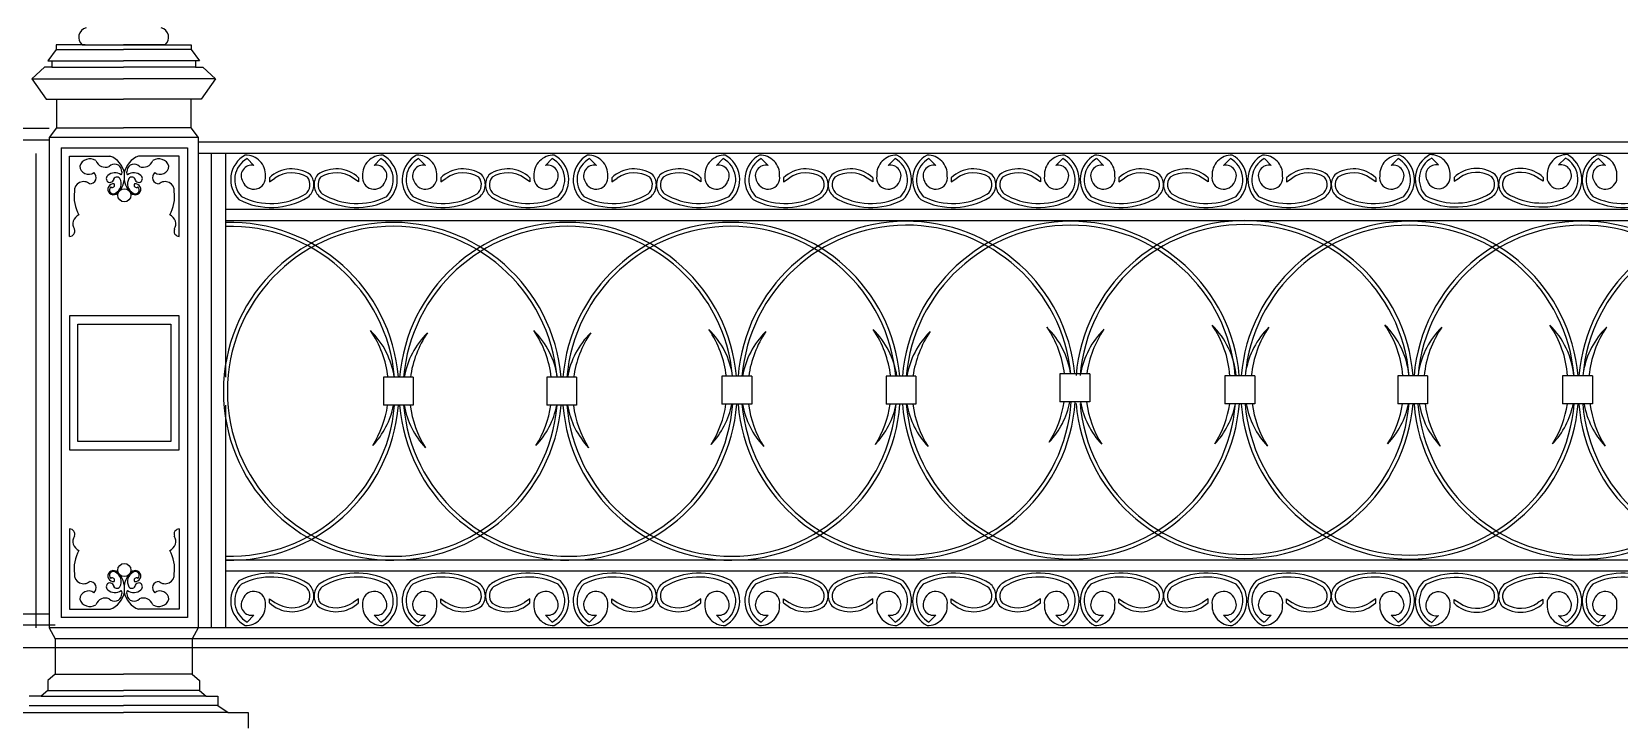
# Model space of a CAD drawing. Header units: millimetres. Extents: x 1931 to 30327, y -2374 to 17555.
# Drawn here: x 17798 to 20857, y 2013 to 3341 of the extents above; entities that cross this region are included whole.
import ezdxf

# ---------------------------------------------------------------- set-up
doc = ezdxf.new("R2010")
doc.units = ezdxf.units.MM
picture_1 = doc.add_image_def('image1.gif', size_in_pixel=(174, 220))

msp = doc.modelspace()

# ---------------------------------------------------------------- linework, layer by layer
at = {"color": 4, "linetype": 'ByBlock', "lineweight": -2}
for p, q in [((17845.1, 3307.1), (17828.7, 3284.9)), ((17900.8, 3316), (17845.1, 3316)), ((17845.1, 3316), (17845.1, 3307.1)), ((17845.1, 3307.1), (17974.9, 3307.1)), ((17894.8, 3316), (17974.9, 3316)), ((17900.8, 3316), (18104.7, 3316)), ((17900.8, 3316), (17974.9, 3316)), ((18049, 3316), (17974.9, 3316)), ((18054.9, 3316), (17974.9, 3316)), ((18104.7, 3307.1), (17974.9, 3307.1)), ((18104.7, 3316), (18104.7, 3307.1)), ((18104.7, 3307.1), (18121, 3284.9)), ((17828.7, 3284.9), (17836.2, 3284.9)), ((17836.2, 3284.9), (17836.2, 3272.9)), ((17836.2, 3284.9), (17974.9, 3284.9)), ((18113.6, 3284.9), (17974.9, 3284.9)), ((18121, 3284.9), (18113.6, 3284.9)), ((18113.6, 3284.9), (18113.6, 3272.9)), ((17822.2, 3272.9), (17797.9, 3250.1)), ((17797.9, 3250.1), (17825.5, 3211.5)), ((17797.9, 3250.1), (17974.9, 3250.1)), ((17836.2, 3272.9), (17822.2, 3272.9)), ((17836.2, 3272.9), (17974.9, 3272.9)), ((18113.6, 3272.9), (17974.9, 3272.9)), ((18151.9, 3250.1), (17974.9, 3250.1)), ((18113.6, 3272.9), (18127.6, 3272.9)), ((18151.9, 3250.1), (18124.2, 3211.5)), ((18127.6, 3272.9), (18151.9, 3250.1)), ((17825.5, 3211.5), (17845.5, 3211.5)), ((17845.5, 3211.5), (17845.5, 3155.6)), ((17845.5, 3211.5), (17974.9, 3211.5)), ((18104.2, 3211.5), (17974.9, 3211.5)), ((18124.2, 3211.5), (18104.2, 3211.5)), ((18104.2, 3211.5), (18104.2, 3155.6)), ((17831.3, 3154.4), (14802.3, 3154.4)), ((17845.5, 3155.6), (17831.3, 3137.4)), ((17845.5, 3155.6), (17974.9, 3155.6)), ((17845.5, 3155.6), (17974.9, 3155.6)), ((18104.2, 3155.6), (17974.9, 3155.6)), ((18104.2, 3155.6), (18118.4, 3137.4)), ((17831.3, 3132.1), (14802.3, 3132.1)), ((17831.3, 3137.4), (17831.3, 2191.6)), ((18118.4, 3137.4), (17831.3, 3137.4)), ((18118.4, 3137.4), (18118.4, 2191.6)), ((21147.4, 3128.4), (18118.4, 3128.4)), ((17805.9, 3106.1), (17805.9, 2191.6)), ((17854.2, 3117.4), (18098.2, 3117.4)), ((17854.2, 3117.4), (17854.2, 2211.6)), ((17870.7, 2946.5), (17870.7, 3101.4)), ((17870.7, 3101.4), (17948.6, 3101.4)), ((18081.7, 3101.4), (18003.8, 3101.4)), ((18081.7, 2946.5), (18081.7, 3101.4)), ((18098.2, 3117.4), (18098.2, 2211.6)), ((21147.4, 3106.1), (18118.4, 3106.1)), ((18143.8, 3106.1), (18143.8, 2674.7)), ((18170.9, 3106.1), (18170.9, 2674.7)), ((18226, 3083.3), (18212.9, 3096.7)), ((18457.4, 3083.3), (18470.5, 3096.7)), ((18556.3, 3083.3), (18543.2, 3096.7)), ((18787.7, 3083.3), (18800.8, 3096.7)), ((18885.8, 3083.3), (18872.7, 3096.7)), ((19117.2, 3083.3), (19130.3, 3096.7)), ((19216.8, 3083.3), (19203.7, 3096.7)), ((19448.2, 3083.3), (19461.3, 3096.7)), ((19540, 3083.3), (19526.8, 3096.7)), ((19771.3, 3083.3), (19784.4, 3096.7)), ((19863, 3083.3), (19849.9, 3096.7)), ((20094.4, 3083.3), (20107.5, 3096.7)), ((20186.1, 3083.3), (20173, 3096.7)), ((20417.5, 3083.3), (20430.6, 3096.7)), ((20508.7, 3084.2), (20495.6, 3097.6)), ((20740.1, 3084.2), (20753.2, 3097.6)), ((20830.2, 3083.4), (20817.1, 3096.8)), ((18255.8, 3059.4), (18255.8, 3052)), ((18427.6, 3059.4), (18427.6, 3052)), ((18586.1, 3059.4), (18586.1, 3052)), ((18757.9, 3059.4), (18757.9, 3052)), ((18915.6, 3059.4), (18915.6, 3052)), ((19087.4, 3059.4), (19087.4, 3052)), ((19246.6, 3059.4), (19246.6, 3052)), ((19418.4, 3059.4), (19418.4, 3052)), ((19569.7, 3059.4), (19569.7, 3052)), ((19741.5, 3059.4), (19741.5, 3052)), ((19892.8, 3059.4), (19892.8, 3052)), ((20064.6, 3059.4), (20064.6, 3052)), ((20215.9, 3059.4), (20215.9, 3052)), ((20387.7, 3059.4), (20387.7, 3052)), ((20538.5, 3060.3), (20538.5, 3052.9)), ((20538.5, 3052.9), (20549.1, 3059.7)), ((20710.3, 3052.9), (20699.7, 3059.7)), ((20710.3, 3060.3), (20710.3, 3052.9)), ((18255.8, 3052), (18266.4, 3058.8)), ((18427.6, 3052), (18417, 3058.8)), ((18586.1, 3052), (18596.7, 3058.8)), ((18757.9, 3052), (18747.3, 3058.8)), ((18915.6, 3052), (18926.2, 3058.8)), ((19087.4, 3052), (19076.7, 3058.8)), ((19246.6, 3052), (19257.2, 3058.8)), ((19418.4, 3052), (19407.8, 3058.8)), ((19569.7, 3052), (19580.4, 3058.8)), ((19741.5, 3052), (19730.9, 3058.8)), ((19892.8, 3052), (19903.4, 3058.8)), ((20064.6, 3052), (20054, 3058.8)), ((20215.9, 3052), (20226.5, 3058.8)), ((20387.7, 3052), (20377.1, 3058.8)), ((21106.4, 2998.1), (18170.9, 2998.1)), ((21106.4, 2976.8), (18170.9, 2976.8)), ((18081.9, 2793.4), (17870.7, 2793.4)), ((17870.7, 2793.4), (17870.7, 2534.9)), ((18081.9, 2534.9), (18081.9, 2793.4)), ((17886.7, 2550.9), (17886.7, 2777.4)), ((17886.7, 2777.4), (18065.9, 2777.4)), ((18065.9, 2777.4), (18065.9, 2550.9)), ((18143.8, 2674.7), (18143.8, 2191.6)), ((18533.1, 2674.7), (18475.5, 2674.7)), ((18475.5, 2674.7), (18475.5, 2620.7)), ((18533.1, 2674.7), (18533.1, 2620.7)), ((18847.6, 2674.7), (18790.1, 2674.7)), ((18790.1, 2674.7), (18790.1, 2620.7)), ((18847.6, 2674.7), (18847.6, 2620.7)), ((19185.1, 2676.9), (19127.5, 2676.9)), ((19127.5, 2676.9), (19127.5, 2622.9)), ((19185.1, 2676.9), (19185.1, 2622.9)), ((19501.7, 2676.9), (19444.1, 2676.9)), ((19444.1, 2676.9), (19444.1, 2622.9)), ((19501.7, 2676.9), (19501.7, 2622.9)), ((19836.5, 2681.2), (19779, 2681.2)), ((19779, 2681.2), (19779, 2627.2)), ((19836.5, 2681.2), (19836.5, 2627.2)), ((20154.6, 2677.8), (20097, 2677.8)), ((20097, 2677.8), (20097, 2623.8)), ((20154.6, 2677.8), (20154.6, 2623.8)), ((20487.7, 2677.8), (20430.2, 2677.8)), ((20430.2, 2677.8), (20430.2, 2623.8)), ((20487.7, 2677.8), (20487.7, 2623.8)), ((20805.4, 2677.8), (20747.8, 2677.8)), ((20747.8, 2677.8), (20747.8, 2623.8)), ((20805.4, 2677.8), (20805.4, 2623.8)), ((18170.9, 2620.7), (18170.9, 2191.6)), ((18533.1, 2620.7), (18475.5, 2620.7)), ((18847.6, 2620.7), (18790.1, 2620.7)), ((19185.1, 2622.9), (19127.5, 2622.9)), ((19501.7, 2622.9), (19444.1, 2622.9)), ((19836.5, 2627.2), (19779, 2627.2)), ((20154.6, 2623.8), (20097, 2623.8)), ((20487.7, 2623.8), (20430.2, 2623.8)), ((20805.4, 2623.8), (20747.8, 2623.8)), ((18065.9, 2550.9), (17886.7, 2550.9)), ((17870.7, 2534.9), (18081.9, 2534.9)), ((17870.7, 2382.3), (17870.7, 2227.4)), ((18081.7, 2382.3), (18081.7, 2227.4)), ((21106.4, 2321.8), (18170.9, 2321.8)), ((21106.4, 2300.6), (18170.9, 2300.6)), ((18255.8, 2239.8), (18255.8, 2247.2)), ((18255.8, 2247.2), (18266.4, 2240.4)), ((18427.6, 2247.2), (18417, 2240.4)), ((18427.6, 2239.8), (18427.6, 2247.2)), ((18586.1, 2239.8), (18586.1, 2247.2)), ((18586.1, 2247.2), (18596.7, 2240.4)), ((18757.9, 2247.2), (18747.3, 2240.4)), ((18757.9, 2239.8), (18757.9, 2247.2)), ((18915.6, 2239.8), (18915.6, 2247.2)), ((18915.6, 2247.2), (18926.2, 2240.4)), ((19087.4, 2247.2), (19076.7, 2240.4)), ((19087.4, 2239.8), (19087.4, 2247.2)), ((19246.6, 2239.8), (19246.6, 2247.2)), ((19246.6, 2247.2), (19257.2, 2240.4)), ((19418.4, 2247.2), (19407.8, 2240.4)), ((19418.4, 2239.8), (19418.4, 2247.2)), ((19569.7, 2239.8), (19569.7, 2247.2)), ((19569.7, 2247.2), (19580.4, 2240.4)), ((19741.5, 2247.2), (19730.9, 2240.4)), ((19741.5, 2239.8), (19741.5, 2247.2)), ((19892.8, 2239.8), (19892.8, 2247.2)), ((19892.8, 2247.2), (19903.4, 2240.4)), ((20064.6, 2247.2), (20054, 2240.4)), ((20064.6, 2239.8), (20064.6, 2247.2)), ((20215.9, 2239.8), (20215.9, 2247.2)), ((20215.9, 2247.2), (20226.5, 2240.4)), ((20387.7, 2247.2), (20377.1, 2240.4)), ((20387.7, 2239.8), (20387.7, 2247.2)), ((20538.5, 2239), (20538.5, 2246.3)), ((20538.5, 2246.3), (20549.1, 2239.5)), ((20710.3, 2246.3), (20699.7, 2239.5)), ((20710.3, 2239), (20710.3, 2246.3)), ((17831.3, 2217.6), (14802.3, 2217.6)), ((18098.2, 2211.6), (17854.2, 2211.6)), ((17870.7, 2227.4), (17948.6, 2227.4)), ((18081.7, 2227.4), (18003.8, 2227.4)), ((18226, 2216), (18212.9, 2202.6)), ((18457.4, 2216), (18470.5, 2202.6)), ((18556.3, 2216), (18543.2, 2202.6)), ((18787.7, 2216), (18800.8, 2202.6)), ((18885.8, 2216), (18872.7, 2202.6)), ((19117.2, 2216), (19130.3, 2202.6)), ((19216.8, 2216), (19203.7, 2202.6)), ((19448.2, 2216), (19461.3, 2202.6)), ((19540, 2216), (19526.8, 2202.6)), ((19771.3, 2216), (19784.4, 2202.6)), ((19863, 2216), (19849.9, 2202.6)), ((20094.4, 2216), (20107.5, 2202.6)), ((20186.1, 2216), (20173, 2202.6)), ((20417.5, 2216), (20430.6, 2202.6)), ((20508.7, 2215.1), (20495.6, 2201.7)), ((20740.1, 2215.1), (20753.2, 2201.7)), ((20830.2, 2215.8), (20817.1, 2202.4)), ((17842.7, 2196.4), (14791, 2196.4)), ((17831.3, 2191.6), (17842.7, 2170.4)), ((18118.4, 2191.6), (17831.3, 2191.6)), ((18118.4, 2191.6), (18107.1, 2170.4)), ((21147.4, 2191.6), (18118.4, 2191.6)), ((2326.8, 2153.2), (30326.8, 2153.2)), ((17842.7, 2170.4), (17842.7, 2102)), ((18107.1, 2170.4), (17842.7, 2170.4)), ((21158.8, 2170.4), (18107.1, 2170.4)), ((18107.1, 2170.4), (18107.1, 2102)), ((17842.7, 2102), (17828.6, 2089.6)), ((17828.6, 2089.6), (17828.6, 2079.2)), ((17842.7, 2102), (17974.9, 2102)), ((18107.1, 2102), (17974.9, 2102)), ((18107.1, 2102), (18121.2, 2089.6)), ((18121.2, 2089.6), (18121.2, 2079.2)), ((17815.7, 2059.6), (17793.1, 2059.6)), ((17828.6, 2070.6), (17815.7, 2059.6)), ((17815.7, 2059.6), (17974.9, 2059.6)), ((17828.6, 2079.2), (17828.6, 2070.6)), ((17828.6, 2070.6), (17974.9, 2070.6)), ((18121.2, 2070.6), (17974.9, 2070.6)), ((18134, 2059.6), (17974.9, 2059.6)), ((18121.2, 2079.2), (18121.2, 2070.6)), ((18121.2, 2070.6), (18134, 2059.6)), ((18134, 2059.6), (18156.6, 2059.6)), ((18156.6, 2059.6), (18156.6, 2041.9)), ((17773.5, 2028.4), (17974.9, 2028.4)), ((17793.1, 2041.9), (17974.9, 2041.9)), ((18156.6, 2041.9), (17974.9, 2041.9)), ((18176.2, 2028.4), (17974.9, 2028.4)), ((18156.6, 2041.9), (18176.2, 2028.4)), ((18176.2, 2028.4), (18214.8, 2028.4)), ((18214.8, 2028.4), (18214.8, 1997.8))]:
    msp.add_line(p, q, dxfattribs=at)
for centre in [(17976.2, 3025.8), (17976.2, 2302.9)]:
    msp.add_circle(centre, 12.7, dxfattribs=at)
for centre, radius, start, end in [((17907.2, 3330.3), 18.9, 104.6681, 229.1312), ((18042.6, 3330.3), 18.9, 310.8688, 75.3319), ((17909.8, 3075.4), 20.7, 56.3803, 161.1596), ((17939.9, 3099.9), 20, 201.4134, 291.5368), ((17934.7, 3061.6), 42.1, 307.5979, 70.7468), ((18017.7, 3061.6), 42.1, 109.2532, 232.4021), ((18012.5, 3099.9), 20, 248.4632, 338.5866), ((18042.6, 3075.4), 20.7, 18.8404, 123.6197), ((18235.6, 3055.8), 54.4, 119.0307, 224.9563), ((18235.6, 3055.8), 46.8, 119.0307, 223.5383), ((18210.2, 3065.3), 38, 356.8863, 91.4374), ((18473.3, 3065.3), 38, 88.5626, 183.1137), ((18447.8, 3055.8), 46.8, 316.4617, 60.9693), ((18447.8, 3055.8), 54.4, 315.0437, 60.9693), ((18565.9, 3055.8), 54.4, 119.0307, 224.9563), ((18565.9, 3055.8), 46.8, 119.0307, 223.5383), ((18540.5, 3065.3), 38, 356.8863, 91.4374), ((18803.5, 3065.3), 38, 88.5626, 183.1137), ((18778.1, 3055.8), 46.8, 316.4617, 60.9693), ((18778.1, 3055.8), 54.4, 315.0437, 60.9693), ((18895.4, 3055.8), 54.4, 119.0307, 224.9563), ((18895.4, 3055.8), 46.8, 119.0307, 223.5383), ((18869.9, 3065.3), 38, 356.8863, 91.4374), ((19133, 3065.3), 38, 88.5626, 183.1137), ((19107.6, 3055.8), 46.8, 316.4617, 60.9693), ((19107.6, 3055.8), 54.4, 315.0437, 60.9693), ((19226.4, 3055.8), 54.4, 119.0307, 224.9563), ((19226.4, 3055.8), 46.8, 119.0307, 223.5383), ((19201, 3065.3), 38, 356.8863, 91.4374), ((19464, 3065.3), 38, 88.5626, 183.1137), ((19438.6, 3055.8), 46.8, 316.4617, 60.9693), ((19438.6, 3055.8), 54.4, 315.0437, 60.9693), ((19549.5, 3055.8), 54.4, 119.0307, 224.9563), ((19549.5, 3055.8), 46.8, 119.0307, 223.5383), ((19524.1, 3065.3), 38, 356.8863, 91.4374), ((19787.2, 3065.3), 38, 88.5626, 183.1137), ((19761.7, 3055.8), 46.8, 316.4617, 60.9693), ((19761.7, 3055.8), 54.4, 315.0437, 60.9693), ((19872.6, 3055.8), 54.4, 119.0307, 224.9563), ((19872.6, 3055.8), 46.8, 119.0307, 223.5383), ((19847.1, 3065.3), 38, 356.8863, 91.4374), ((20110.2, 3065.3), 38, 88.5626, 183.1137), ((20084.8, 3055.8), 46.8, 316.4617, 60.9693), ((20084.8, 3055.8), 54.4, 315.0437, 60.9693), ((20195.7, 3055.8), 54.4, 119.0307, 224.9563), ((20195.7, 3055.8), 46.8, 119.0307, 223.5383), ((20170.3, 3065.3), 38, 356.8863, 91.4374), ((20433.4, 3065.3), 38, 88.5626, 183.1137), ((20407.9, 3055.8), 46.8, 316.4617, 60.9693), ((20407.9, 3055.8), 54.4, 315.0437, 60.9693), ((20518.3, 3056.7), 54.4, 119.0307, 224.9563), ((20518.3, 3056.7), 46.8, 119.0307, 223.5383), ((20492.9, 3066.2), 38, 356.8863, 91.4374), ((20756, 3066.2), 38, 88.5626, 183.1137), ((20730.5, 3056.7), 46.8, 316.4617, 60.9693), ((20730.5, 3056.7), 54.4, 315.0437, 60.9693), ((20839.8, 3055.9), 54.4, 119.0307, 224.9563), ((20839.8, 3055.9), 46.8, 119.0307, 223.5383), ((20814.4, 3065.5), 38, 356.8863, 91.4374), ((17907.4, 3083.4), 17.3, 184.4876, 306.65), ((17909.5, 3060.2), 12.4, 268.8845, 48.9378), ((17948.5, 3057.9), 7.19, 125.8365, 335.2522), ((17957.9, 3049.8), 19.4, 51.9115, 134.444), ((17957.4, 3072.5), 13.5, 6.4519, 139.2037), ((17961.9, 3054.1), 6.89, 35.1589, 173.2384), ((17964, 3070.3), 7.82, 318.6814, 28.7037), ((17988.4, 3070.3), 7.82, 151.2963, 221.3186), ((17995, 3072.5), 13.5, 40.7963, 173.5481), ((17994.5, 3049.8), 19.4, 45.556, 128.0885), ((17990.6, 3054.1), 6.89, 6.7616, 144.8411), ((18003.9, 3057.9), 7.19, 204.7478, 54.1635), ((18042.9, 3060.2), 12.4, 131.0622, 271.1155), ((18045, 3083.4), 17.3, 233.35, 355.5124), ((18221.5, 3063.5), 20.2, 77.1295, 212.7066), ((18225.8, 3060.1), 22.6, 199.435, 7.8921), ((18298.9, 3014.4), 62.3, 54.7468, 133.7841), ((18299, 3012.5), 56.6, 58.029, 125.0876), ((18311.3, 3046.2), 22.7, 307.6957, 39.0133), ((18311.3, 3046.2), 30.3, 307.6957, 39.0133), ((18372.1, 3046.2), 30.3, 140.9867, 232.3043), ((18384.5, 3014.4), 62.3, 46.2159, 125.2532), ((18372.1, 3046.2), 22.7, 140.9867, 232.3043), ((18384.5, 3012.5), 56.6, 54.9124, 121.971), ((18457.6, 3060.1), 22.6, 172.1079, 340.565), ((18461.9, 3063.5), 20.2, 327.2934, 102.8705), ((18551.8, 3063.5), 20.2, 77.1295, 212.7066), ((18556.1, 3060.1), 22.6, 199.435, 7.8921), ((18629.2, 3014.4), 62.3, 54.7468, 133.7841), ((18629.3, 3012.5), 56.6, 58.029, 125.0876), ((18641.6, 3046.2), 22.7, 307.6957, 39.0133), ((18641.6, 3046.2), 30.3, 307.6957, 39.0133), ((18702.4, 3046.2), 30.3, 140.9867, 232.3043), ((18714.8, 3014.4), 62.3, 46.2159, 125.2532), ((18702.4, 3046.2), 22.7, 140.9867, 232.3043), ((18714.7, 3012.5), 56.6, 54.9124, 121.971), ((18787.9, 3060.1), 22.6, 172.1079, 340.565), ((18792.2, 3063.5), 20.2, 327.2934, 102.8705), ((18881.3, 3063.5), 20.2, 77.1295, 212.7066), ((18885.5, 3060.1), 22.6, 199.435, 7.8921), ((18958.7, 3014.4), 62.3, 54.7468, 133.7841), ((18958.7, 3012.5), 56.6, 58.029, 125.0876), ((18971.1, 3046.2), 22.7, 307.6957, 39.0133), ((18971.1, 3046.2), 30.3, 307.6957, 39.0133), ((19031.9, 3046.2), 30.3, 140.9867, 232.3043), ((19044.3, 3014.4), 62.3, 46.2159, 125.2532), ((19031.9, 3046.2), 22.7, 140.9867, 232.3043), ((19044.2, 3012.5), 56.6, 54.9124, 121.971), ((19117.4, 3060.1), 22.6, 172.1079, 340.565), ((19121.7, 3063.5), 20.2, 327.2934, 102.8705), ((19212.3, 3063.5), 20.2, 77.1295, 212.7066), ((19216.6, 3060.1), 22.6, 199.435, 7.8921), ((19289.7, 3014.4), 62.3, 54.7468, 133.7841), ((19289.8, 3012.5), 56.6, 58.029, 125.0876), ((19302.1, 3046.2), 22.7, 307.6957, 39.0133), ((19302.1, 3046.2), 30.3, 307.6957, 39.0133), ((19362.9, 3046.2), 30.3, 140.9867, 232.3043), ((19375.3, 3014.4), 62.3, 46.2159, 125.2532), ((19362.9, 3046.2), 22.7, 140.9867, 232.3043), ((19375.2, 3012.5), 56.6, 54.9124, 121.971), ((19448.4, 3060.1), 22.6, 172.1079, 340.565), ((19452.7, 3063.5), 20.2, 327.2934, 102.8705), ((19535.5, 3063.5), 20.2, 77.1295, 212.7066), ((19539.7, 3060.1), 22.6, 199.435, 7.8921), ((19612.8, 3014.4), 62.3, 54.7468, 133.7841), ((19612.9, 3012.5), 56.6, 58.029, 125.0876), ((19625.3, 3046.2), 22.7, 307.6957, 39.0133), ((19625.3, 3046.2), 30.3, 307.6957, 39.0133), ((19686, 3046.2), 30.3, 140.9867, 232.3043), ((19698.4, 3014.4), 62.3, 46.2159, 125.2532), ((19686, 3046.2), 22.7, 140.9867, 232.3043), ((19698.4, 3012.5), 56.6, 54.9124, 121.971), ((19771.6, 3060.1), 22.6, 172.1079, 340.565), ((19775.8, 3063.5), 20.2, 327.2934, 102.8705), ((19858.5, 3063.5), 20.2, 77.1295, 212.7066), ((19862.8, 3060.1), 22.6, 199.435, 7.8921), ((19935.9, 3014.4), 62.3, 54.7468, 133.7841), ((19935.9, 3012.5), 56.6, 58.029, 125.0876), ((19948.3, 3046.2), 22.7, 307.6957, 39.0133), ((19948.3, 3046.2), 30.3, 307.6957, 39.0133), ((20009.1, 3046.2), 30.3, 140.9867, 232.3043), ((20021.5, 3014.4), 62.3, 46.2159, 125.2532), ((20009.1, 3046.2), 22.7, 140.9867, 232.3043), ((20021.4, 3012.5), 56.6, 54.9124, 121.971), ((20094.6, 3060.1), 22.6, 172.1079, 340.565), ((20098.9, 3063.5), 20.2, 327.2934, 102.8705), ((20181.6, 3063.5), 20.2, 77.1295, 212.7066), ((20185.9, 3060.1), 22.6, 199.435, 7.8921), ((20259, 3014.4), 62.3, 54.7468, 133.7841), ((20259.1, 3012.5), 56.6, 58.029, 125.0876), ((20271.4, 3046.2), 22.7, 307.6957, 39.0133), ((20271.4, 3046.2), 30.3, 307.6957, 39.0133), ((20332.2, 3046.2), 30.3, 140.9867, 232.3043), ((20344.6, 3014.4), 62.3, 46.2159, 125.2532), ((20332.2, 3046.2), 22.7, 140.9867, 232.3043), ((20344.6, 3012.5), 56.6, 54.9124, 121.971), ((20417.7, 3060.1), 22.6, 172.1079, 340.565), ((20422, 3063.5), 20.2, 327.2934, 102.8705), ((20504.2, 3064.4), 20.2, 77.1295, 212.7066), ((20508.5, 3061), 22.6, 199.435, 7.8921), ((20581.6, 3015.3), 62.3, 54.7468, 133.7841), ((20581.7, 3013.4), 56.6, 58.029, 125.0876), ((20594, 3047.1), 22.7, 307.6957, 39.0133), ((20594, 3047.1), 30.3, 307.6957, 39.0133), ((20654.8, 3047.1), 30.3, 140.9867, 232.3043), ((20667.2, 3015.3), 62.3, 46.2159, 125.2532), ((20654.8, 3047.1), 22.7, 140.9867, 232.3043), ((20667.2, 3013.4), 56.6, 54.9124, 121.971), ((20740.3, 3061), 22.6, 172.1079, 340.565), ((20744.6, 3064.4), 20.2, 327.2934, 102.8705), ((20825.7, 3063.7), 20.2, 77.1295, 212.7066), ((20830, 3060.3), 22.6, 199.435, 7.8921), ((17951, 3023.3), 71.7, 172.2889, 209.584), ((17897.8, 3034.2), 17.9, 49.1308, 183.942), ((17955.2, 3037.5), 10.7, 82.6125, 299.3151), ((17954.6, 3036), 7.32, 127.2802, 306.7088), ((17953, 3045.3), 4.52, 230.1016, 38.9448), ((17950.4, 3048), 19.8, 295.6304, 30.3014), ((18002.1, 3048), 19.8, 149.6986, 244.3696), ((17997.2, 3037.5), 10.7, 240.6849, 97.3875), ((17997.8, 3036), 7.32, 233.2912, 52.7198), ((17999.4, 3045.3), 4.52, 141.0552, 309.8984), ((18054.6, 3034.2), 17.9, 356.058, 130.8692), ((18001.4, 3023.3), 71.7, 330.416, 7.7111), ((18259.1, 3137.3), 127.4, 243.2076, 301.5814), ((18424.3, 3137.3), 127.4, 238.4186, 296.7924), ((18589.4, 3137.3), 127.4, 243.2076, 301.5814), ((18754.6, 3137.3), 127.4, 238.4186, 296.7924), ((18918.9, 3137.3), 127.4, 243.2076, 301.5814), ((19084, 3137.3), 127.4, 238.4186, 296.7924), ((19249.9, 3137.3), 127.4, 243.2076, 301.5814), ((19415.1, 3137.3), 127.4, 238.4186, 296.7924), ((19573.1, 3137.3), 127.4, 243.2076, 301.5814), ((19738.2, 3137.3), 127.4, 238.4186, 296.7924), ((19896.1, 3137.3), 127.4, 243.2076, 301.5814), ((20061.3, 3137.3), 127.4, 238.4186, 296.7924), ((20219.2, 3137.3), 127.4, 243.2076, 301.5814), ((20384.4, 3137.3), 127.4, 238.4186, 296.7924), ((20541.8, 3138.2), 127.4, 243.2076, 301.5814), ((20707, 3138.2), 127.4, 238.4186, 296.7924), ((20863.3, 3137.4), 127.4, 243.2076, 301.5814), ((18259.1, 3137.3), 135, 242.6623, 301.5814), ((18424.3, 3137.3), 135, 238.4186, 297.3377), ((18589.4, 3137.3), 135, 242.6623, 301.5814), ((18754.6, 3137.3), 135, 238.4186, 297.3377), ((18918.9, 3137.3), 135, 242.6623, 301.5814), ((19084, 3137.3), 135, 238.4186, 297.3377), ((19249.9, 3137.3), 135, 242.6623, 301.5814), ((19415.1, 3137.3), 135, 238.4186, 297.3377), ((19573.1, 3137.3), 135, 242.6623, 301.5814), ((19738.2, 3137.3), 135, 238.4186, 297.3377), ((19896.1, 3137.3), 135, 242.6623, 301.5814), ((20061.3, 3137.3), 135, 238.4186, 297.3377), ((20219.2, 3137.3), 135, 242.6623, 301.5814), ((20384.4, 3137.3), 135, 238.4186, 297.3377), ((20541.8, 3138.2), 135, 242.6623, 301.5814), ((20707, 3138.2), 135, 238.4186, 297.3377), ((20863.3, 3137.4), 135, 242.6623, 301.5814), ((17895.4, 2970.6), 18.5, 111.3253, 213.5934), ((18057, 2970.6), 18.5, 326.4066, 68.6747), ((18493, 2647.7), 325.8, 4.7535, 355.2465), ((18179.8, 2647.7), 325.8, 4.7535, 91.5497), ((18831.4, 2647.7), 325.8, 5.1377, 175.2465), ((19146, 2647.7), 325.8, 5.1377, 175.2465), ((19483.5, 2649.9), 325.8, 5.5222, 175.2465), ((19483.5, 2649.9), 318.2, 5.6545, 175.1327), ((19800.1, 2649.9), 325.8, 4.9217, 175.2465), ((19800.1, 2649.9), 318.2, 5.0396, 175.1327), ((20134.9, 2651.2), 325.8, 4.6894, 175.2465), ((20134.9, 2651.2), 318.2, 4.8016, 175.1327), ((20453, 2649.9), 325.8, 4.9146, 175.0854), ((20453, 2649.9), 318.2, 5.0322, 174.9678), ((20786.1, 2649.9), 325.8, 184.7535, 175.0854), ((20786.1, 2649.9), 318.2, 184.8673, 174.9678), ((21103.7, 2649.9), 325.8, 89.5291, 175.0854), ((21103.7, 2649.9), 318.2, 89.5179, 174.9678), ((17870.4, 2956.7), 10.2, 271.9416, 20.9967), ((18082.1, 2956.7), 10.2, 159.0033, 268.0584), ((18179.8, 2647.7), 318.2, 4.8673, 91.5868), ((18493, 2647.7), 318.2, 4.8673, 355.1327), ((18831.4, 2647.7), 318.2, 5.2607, 175.1327), ((19146, 2647.7), 318.2, 5.2607, 175.1327), ((18282.8, 2650.7), 203, 6.8011, 34.1779), ((18339.3, 2651.7), 158.7, 8.3286, 45.3807), ((18671.9, 2647.7), 158.7, 134.6193, 170.2048), ((18728.4, 2646.6), 203, 145.8221, 172.0569), ((18597.4, 2650.7), 203, 6.8011, 34.1779), ((18653.8, 2651.7), 158.7, 8.3286, 45.3807), ((18986.5, 2647.7), 158.7, 134.6193, 170.2048), ((19042.9, 2646.6), 203, 145.8221, 172.0569), ((18934.8, 2652.8), 203, 6.8011, 34.1779), ((18991.3, 2653.9), 158.7, 8.3286, 45.3807), ((19323.9, 2649.9), 158.7, 134.6193, 170.2048), ((19380.4, 2648.8), 203, 145.8221, 172.0569), ((19251.4, 2652.8), 203, 6.8011, 34.1779), ((19307.9, 2653.9), 158.7, 8.3286, 45.3807), ((19640.5, 2649.9), 158.7, 134.6193, 170.2048), ((19697, 2648.8), 203, 145.8221, 172.0569), ((19586.3, 2657.2), 203, 6.8011, 34.1779), ((19642.7, 2658.2), 158.7, 8.3286, 45.3807), ((19975.4, 2654.2), 158.7, 134.6193, 170.2048), ((20031.8, 2653.2), 203, 145.8221, 172.0569), ((19904.4, 2661.5), 203, 4.6011, 34.1779), ((19960.8, 2662.6), 158.7, 5.5086, 45.3807), ((20293.4, 2658.6), 158.7, 134.6193, 170.2048), ((20349.9, 2657.5), 203, 145.8221, 174.2617), ((20237.5, 2661.5), 203, 4.6011, 34.1779), ((20293.9, 2662.6), 158.7, 5.5086, 45.3807), ((20626.6, 2658.6), 158.7, 134.6193, 170.2048), ((20683, 2657.5), 203, 145.8221, 174.2617), ((20555.1, 2661.5), 203, 4.6011, 34.1779), ((20611.5, 2662.6), 158.7, 5.5086, 45.3807), ((20944.2, 2658.6), 158.7, 134.6193, 170.2048), ((21000.6, 2657.5), 203, 145.8221, 174.2617), ((18179.8, 2647.7), 325.8, 268.4503, 355.2465), ((18179.8, 2647.7), 318.2, 268.4132, 355.1327), ((18282.8, 2650.7), 203, 327.9451, 351.5091), ((18339.3, 2651.7), 158.7, 316.7423, 348.7316), ((18831.4, 2647.7), 325.8, 184.7535, 355.6305), ((18831.4, 2647.7), 318.2, 184.8673, 355.526), ((18671.9, 2647.7), 158.7, 189.7952, 223.2577), ((18728.4, 2646.6), 203, 187.3475, 212.0549), ((18597.4, 2650.7), 203, 327.9451, 351.5091), ((18653.8, 2651.7), 158.7, 316.7423, 348.7316), ((19146, 2647.7), 325.8, 184.7535, 355.6305), ((19146, 2647.7), 318.2, 184.8673, 355.526), ((18986.5, 2647.7), 158.7, 189.7952, 223.2577), ((19042.9, 2646.6), 203, 187.3475, 212.0549), ((18934.8, 2652.8), 203, 327.9451, 351.5091), ((18991.3, 2653.9), 158.7, 316.7423, 348.7316), ((19483.5, 2649.9), 325.8, 184.7535, 356.0143), ((19483.5, 2649.9), 318.2, 184.8673, 355.919), ((19323.9, 2649.9), 158.7, 189.7952, 223.2577), ((19380.4, 2648.8), 203, 187.3475, 212.0549), ((19251.4, 2652.8), 203, 327.9451, 351.5091), ((19307.9, 2653.9), 158.7, 316.7423, 348.7316), ((19800.1, 2649.9), 325.8, 184.7535, 355.4147), ((19800.1, 2649.9), 318.2, 184.8673, 355.305), ((19640.5, 2649.9), 158.7, 189.7952, 223.2577), ((19697, 2648.8), 203, 187.3475, 212.0549), ((19586.3, 2657.2), 203, 327.9451, 351.5091), ((19642.7, 2658.2), 158.7, 316.7423, 348.7316), ((20134.9, 2651.2), 325.8, 184.7535, 355.1824), ((20134.9, 2651.2), 318.2, 184.8673, 355.0671), ((19975.4, 2654.2), 158.7, 189.7952, 223.2577), ((20031.8, 2653.2), 203, 187.3475, 212.0549), ((19905.5, 2653.8), 203, 327.9451, 351.5091), ((19961.9, 2654.8), 158.7, 316.7423, 348.7316), ((20453, 2649.9), 325.8, 184.7535, 355.4075), ((20453, 2649.9), 318.2, 184.8673, 355.2976), ((20294.6, 2650.8), 158.7, 189.7952, 223.2577), ((20351, 2649.8), 203, 187.3475, 212.0549), ((20238.6, 2653.8), 203, 327.9451, 351.5091), ((20295.1, 2654.8), 158.7, 316.7423, 348.7316), ((20627.7, 2650.8), 158.7, 189.7952, 223.2577), ((20684.1, 2649.8), 203, 187.3475, 212.0549), ((20556.3, 2653.8), 203, 327.9451, 351.5091), ((20612.7, 2654.8), 158.7, 316.7423, 348.7316), ((21103.7, 2649.9), 325.8, 184.7535, 270.4709), ((21103.7, 2649.9), 318.2, 184.8673, 270.4821), ((20945.4, 2650.8), 158.7, 189.7952, 223.2577), ((21001.8, 2649.8), 203, 187.3475, 212.0549), ((17870.4, 2372), 10.2, 339.0033, 88.0584), ((17895.4, 2358.1), 18.5, 146.4066, 248.6747), ((18057, 2358.1), 18.5, 291.3253, 33.5934), ((18082.1, 2372), 10.2, 91.9416, 200.9967), ((17951, 2305.4), 71.7, 150.416, 187.7111), ((18001.4, 2305.4), 71.7, 352.2889, 29.584), ((17897.8, 2294.5), 17.9, 176.058, 310.8692), ((17955.2, 2291.2), 10.7, 60.6849, 277.3875), ((17954.6, 2292.7), 7.32, 53.2912, 232.7198), ((17934.7, 2267.1), 42.1, 289.2532, 52.4021), ((17950.4, 2280.7), 19.8, 329.6986, 64.3696), ((18017.7, 2267.1), 42.1, 127.5979, 250.7468), ((18002.1, 2280.7), 19.8, 115.6304, 210.3014), ((17997.2, 2291.2), 10.7, 262.6125, 119.3151), ((17997.8, 2292.7), 7.32, 307.2802, 126.7088), ((18054.6, 2294.5), 17.9, 229.1308, 3.942), ((18259.1, 2162), 135, 58.4186, 117.3377), ((18424.3, 2162), 135, 62.6623, 121.5814), ((18589.4, 2162), 135, 58.4186, 117.3377), ((18754.6, 2162), 135, 62.6623, 121.5814), ((18918.9, 2162), 135, 58.4186, 117.3377), ((19084, 2162), 135, 62.6623, 121.5814), ((19249.9, 2162), 135, 58.4186, 117.3377), ((19415.1, 2162), 135, 62.6623, 121.5814), ((19573.1, 2162), 135, 58.4186, 117.3377), ((19738.2, 2162), 135, 62.6623, 121.5814), ((19896.1, 2162), 135, 58.4186, 117.3377), ((20061.3, 2162), 135, 62.6623, 121.5814), ((20219.2, 2162), 135, 58.4186, 117.3377), ((20384.4, 2162), 135, 62.6623, 121.5814), ((20541.8, 2161.1), 135, 58.4186, 117.3377), ((20707, 2161.1), 135, 62.6623, 121.5814), ((20863.3, 2161.8), 135, 58.4186, 117.3377), ((17909.5, 2268.5), 12.4, 311.0622, 91.1155), ((17948.5, 2270.8), 7.19, 24.7478, 234.1635), ((17957.9, 2278.9), 19.4, 225.556, 308.0885), ((17953, 2283.4), 4.52, 321.0552, 129.8984), ((17961.9, 2274.6), 6.89, 186.7616, 324.8411), ((17994.5, 2278.9), 19.4, 231.9115, 314.444), ((17990.6, 2274.6), 6.89, 215.1589, 353.2384), ((17999.4, 2283.4), 4.52, 50.1016, 218.9448), ((18003.9, 2270.8), 7.19, 305.8365, 155.2522), ((18042.9, 2268.5), 12.4, 88.8845, 228.9378), ((18235.6, 2243.5), 54.4, 135.0437, 240.9693), ((18235.6, 2243.5), 46.8, 136.4617, 240.9693), ((18259.1, 2162), 127.4, 58.4186, 116.7924), ((18311.3, 2253), 22.7, 320.9867, 52.3043), ((18311.3, 2253), 30.3, 320.9867, 52.3043), ((18372.1, 2253), 30.3, 127.6957, 219.0133), ((18372.1, 2253), 22.7, 127.6957, 219.0133), ((18424.3, 2162), 127.4, 63.2076, 121.5814), ((18447.8, 2243.5), 46.8, 299.0307, 43.5383), ((18447.8, 2243.5), 54.4, 299.0307, 44.9563), ((18565.9, 2243.5), 54.4, 135.0437, 240.9693), ((18565.9, 2243.5), 46.8, 136.4617, 240.9693), ((18589.4, 2162), 127.4, 58.4186, 116.7924), ((18641.6, 2253), 22.7, 320.9867, 52.3043), ((18641.6, 2253), 30.3, 320.9867, 52.3043), ((18702.4, 2253), 30.3, 127.6957, 219.0133), ((18702.4, 2253), 22.7, 127.6957, 219.0133), ((18754.6, 2162), 127.4, 63.2076, 121.5814), ((18778.1, 2243.5), 46.8, 299.0307, 43.5383), ((18778.1, 2243.5), 54.4, 299.0307, 44.9563), ((18895.4, 2243.5), 54.4, 135.0437, 240.9693), ((18895.4, 2243.5), 46.8, 136.4617, 240.9693), ((18918.9, 2162), 127.4, 58.4186, 116.7924), ((18971.1, 2253), 22.7, 320.9867, 52.3043), ((18971.1, 2253), 30.3, 320.9867, 52.3043), ((19031.9, 2253), 30.3, 127.6957, 219.0133), ((19031.9, 2253), 22.7, 127.6957, 219.0133), ((19084, 2162), 127.4, 63.2076, 121.5814), ((19107.6, 2243.5), 46.8, 299.0307, 43.5383), ((19107.6, 2243.5), 54.4, 299.0307, 44.9563), ((19226.4, 2243.5), 54.4, 135.0437, 240.9693), ((19226.4, 2243.5), 46.8, 136.4617, 240.9693), ((19249.9, 2162), 127.4, 58.4186, 116.7924), ((19302.1, 2253), 22.7, 320.9867, 52.3043), ((19302.1, 2253), 30.3, 320.9867, 52.3043), ((19362.9, 2253), 30.3, 127.6957, 219.0133), ((19362.9, 2253), 22.7, 127.6957, 219.0133), ((19415.1, 2162), 127.4, 63.2076, 121.5814), ((19438.6, 2243.5), 46.8, 299.0307, 43.5383), ((19438.6, 2243.5), 54.4, 299.0307, 44.9563), ((19549.5, 2243.5), 54.4, 135.0437, 240.9693), ((19549.5, 2243.5), 46.8, 136.4617, 240.9693), ((19573.1, 2162), 127.4, 58.4186, 116.7924), ((19625.3, 2253), 22.7, 320.9867, 52.3043), ((19625.3, 2253), 30.3, 320.9867, 52.3043), ((19686, 2253), 30.3, 127.6957, 219.0133), ((19686, 2253), 22.7, 127.6957, 219.0133), ((19738.2, 2162), 127.4, 63.2076, 121.5814), ((19761.7, 2243.5), 46.8, 299.0307, 43.5383), ((19761.7, 2243.5), 54.4, 299.0307, 44.9563), ((19872.6, 2243.5), 54.4, 135.0437, 240.9693), ((19872.6, 2243.5), 46.8, 136.4617, 240.9693), ((19896.1, 2162), 127.4, 58.4186, 116.7924), ((19948.3, 2253), 22.7, 320.9867, 52.3043), ((19948.3, 2253), 30.3, 320.9867, 52.3043), ((20009.1, 2253), 30.3, 127.6957, 219.0133), ((20009.1, 2253), 22.7, 127.6957, 219.0133), ((20061.3, 2162), 127.4, 63.2076, 121.5814), ((20084.8, 2243.5), 46.8, 299.0307, 43.5383), ((20084.8, 2243.5), 54.4, 299.0307, 44.9563), ((20195.7, 2243.5), 54.4, 135.0437, 240.9693), ((20195.7, 2243.5), 46.8, 136.4617, 240.9693), ((20219.2, 2162), 127.4, 58.4186, 116.7924), ((20271.4, 2253), 22.7, 320.9867, 52.3043), ((20271.4, 2253), 30.3, 320.9867, 52.3043), ((20332.2, 2253), 30.3, 127.6957, 219.0133), ((20332.2, 2253), 22.7, 127.6957, 219.0133), ((20384.4, 2162), 127.4, 63.2076, 121.5814), ((20407.9, 2243.5), 46.8, 299.0307, 43.5383), ((20407.9, 2243.5), 54.4, 299.0307, 44.9563), ((20518.3, 2242.6), 54.4, 135.0437, 240.9693), ((20518.3, 2242.6), 46.8, 136.4617, 240.9693), ((20541.8, 2161.1), 127.4, 58.4186, 116.7924), ((20594, 2252.1), 22.7, 320.9867, 52.3043), ((20594, 2252.1), 30.3, 320.9867, 52.3043), ((20654.8, 2252.1), 30.3, 127.6957, 219.0133), ((20654.8, 2252.1), 22.7, 127.6957, 219.0133), ((20707, 2161.1), 127.4, 63.2076, 121.5814), ((20730.5, 2242.6), 46.8, 299.0307, 43.5383), ((20730.5, 2242.6), 54.4, 299.0307, 44.9563), ((20839.8, 2243.3), 54.4, 135.0437, 240.9693), ((20839.8, 2243.3), 46.8, 136.4617, 240.9693), ((20863.3, 2161.8), 127.4, 58.4186, 116.7924), ((17907.4, 2245.3), 17.3, 53.35, 175.5124), ((17909.8, 2253.3), 20.7, 198.8404, 303.6197), ((17939.9, 2228.8), 20, 68.4632, 158.5866), ((17957.4, 2256.2), 13.5, 220.7963, 353.5481), ((17964, 2258.4), 7.82, 331.2963, 41.3186), ((17988.4, 2258.4), 7.82, 138.6814, 208.7037), ((17995, 2256.2), 13.5, 186.4519, 319.2037), ((18012.5, 2228.8), 20, 21.4134, 111.5368), ((18042.6, 2253.3), 20.7, 236.3803, 341.1596), ((18045, 2245.3), 17.3, 4.4876, 126.65), ((18221.5, 2235.7), 20.2, 147.2934, 282.8705), ((18225.8, 2239.1), 22.6, 352.1079, 160.565), ((18210.2, 2234), 38, 268.5626, 3.1137), ((18298.9, 2284.8), 62.3, 226.2159, 305.2532), ((18299, 2286.8), 56.6, 234.9124, 301.971), ((18384.5, 2284.8), 62.3, 234.7468, 313.7841), ((18384.5, 2286.8), 56.6, 238.029, 305.0876), ((18457.6, 2239.1), 22.6, 19.435, 187.8921), ((18473.3, 2234), 38, 176.8863, 271.4374), ((18461.9, 2235.7), 20.2, 257.1295, 32.7066), ((18551.8, 2235.7), 20.2, 147.2934, 282.8705), ((18556.1, 2239.1), 22.6, 352.1079, 160.565), ((18540.5, 2234), 38, 268.5626, 3.1137), ((18629.2, 2284.8), 62.3, 226.2159, 305.2532), ((18629.3, 2286.8), 56.6, 234.9124, 301.971), ((18714.8, 2284.8), 62.3, 234.7468, 313.7841), ((18714.7, 2286.8), 56.6, 238.029, 305.0876), ((18787.9, 2239.1), 22.6, 19.435, 187.8921), ((18803.5, 2234), 38, 176.8863, 271.4374), ((18792.2, 2235.7), 20.2, 257.1295, 32.7066), ((18881.3, 2235.7), 20.2, 147.2934, 282.8705), ((18885.5, 2239.1), 22.6, 352.1079, 160.565), ((18869.9, 2234), 38, 268.5626, 3.1137), ((18958.7, 2284.8), 62.3, 226.2159, 305.2532), ((18958.7, 2286.8), 56.6, 234.9124, 301.971), ((19044.3, 2284.8), 62.3, 234.7468, 313.7841), ((19044.2, 2286.8), 56.6, 238.029, 305.0876), ((19117.4, 2239.1), 22.6, 19.435, 187.8921), ((19133, 2234), 38, 176.8863, 271.4374), ((19121.7, 2235.7), 20.2, 257.1295, 32.7066), ((19212.3, 2235.7), 20.2, 147.2934, 282.8705), ((19216.6, 2239.1), 22.6, 352.1079, 160.565), ((19201, 2234), 38, 268.5626, 3.1137), ((19289.7, 2284.8), 62.3, 226.2159, 305.2532), ((19289.8, 2286.8), 56.6, 234.9124, 301.971), ((19375.3, 2284.8), 62.3, 234.7468, 313.7841), ((19375.2, 2286.8), 56.6, 238.029, 305.0876), ((19448.4, 2239.1), 22.6, 19.435, 187.8921), ((19464, 2234), 38, 176.8863, 271.4374), ((19452.7, 2235.7), 20.2, 257.1295, 32.7066), ((19535.5, 2235.7), 20.2, 147.2934, 282.8705), ((19539.7, 2239.1), 22.6, 352.1079, 160.565), ((19524.1, 2234), 38, 268.5626, 3.1137), ((19612.8, 2284.8), 62.3, 226.2159, 305.2532), ((19612.9, 2286.8), 56.6, 234.9124, 301.971), ((19698.4, 2284.8), 62.3, 234.7468, 313.7841), ((19698.4, 2286.8), 56.6, 238.029, 305.0876), ((19771.6, 2239.1), 22.6, 19.435, 187.8921), ((19787.2, 2234), 38, 176.8863, 271.4374), ((19775.8, 2235.7), 20.2, 257.1295, 32.7066), ((19858.5, 2235.7), 20.2, 147.2934, 282.8705), ((19862.8, 2239.1), 22.6, 352.1079, 160.565), ((19847.1, 2234), 38, 268.5626, 3.1137), ((19935.9, 2284.8), 62.3, 226.2159, 305.2532), ((19935.9, 2286.8), 56.6, 234.9124, 301.971), ((20021.5, 2284.8), 62.3, 234.7468, 313.7841), ((20021.4, 2286.8), 56.6, 238.029, 305.0876), ((20094.6, 2239.1), 22.6, 19.435, 187.8921), ((20110.2, 2234), 38, 176.8863, 271.4374), ((20098.9, 2235.7), 20.2, 257.1295, 32.7066), ((20181.6, 2235.7), 20.2, 147.2934, 282.8705), ((20185.9, 2239.1), 22.6, 352.1079, 160.565), ((20170.3, 2234), 38, 268.5626, 3.1137), ((20259, 2284.8), 62.3, 226.2159, 305.2532), ((20259.1, 2286.8), 56.6, 234.9124, 301.971), ((20344.6, 2284.8), 62.3, 234.7468, 313.7841), ((20344.6, 2286.8), 56.6, 238.029, 305.0876), ((20417.7, 2239.1), 22.6, 19.435, 187.8921), ((20433.4, 2234), 38, 176.8863, 271.4374), ((20422, 2235.7), 20.2, 257.1295, 32.7066), ((20504.2, 2234.8), 20.2, 147.2934, 282.8705), ((20508.5, 2238.2), 22.6, 352.1079, 160.565), ((20492.9, 2233.1), 38, 268.5626, 3.1137), ((20581.6, 2283.9), 62.3, 226.2159, 305.2532), ((20581.7, 2285.9), 56.6, 234.9124, 301.971), ((20667.2, 2283.9), 62.3, 234.7468, 313.7841), ((20667.2, 2285.9), 56.6, 238.029, 305.0876), ((20740.3, 2238.2), 22.6, 19.435, 187.8921), ((20756, 2233.1), 38, 176.8863, 271.4374), ((20744.6, 2234.8), 20.2, 257.1295, 32.7066), ((20825.7, 2235.5), 20.2, 147.2934, 282.8705), ((20830, 2238.9), 22.6, 352.1079, 160.565), ((20814.4, 2233.8), 38, 268.5626, 3.1137)]:
    msp.add_arc(centre, radius, start, end, dxfattribs=at)

# ---------------------------------------------------------------- pictures from other files: only their frames are drawn
image = msp.add_image(picture_1, insert=(17886.7, 2550.9), size_in_units=(179.2, 226.6), dxfattribs=at)
image.dxf.flags = 7

doc.saveas('drawing.dxf')
